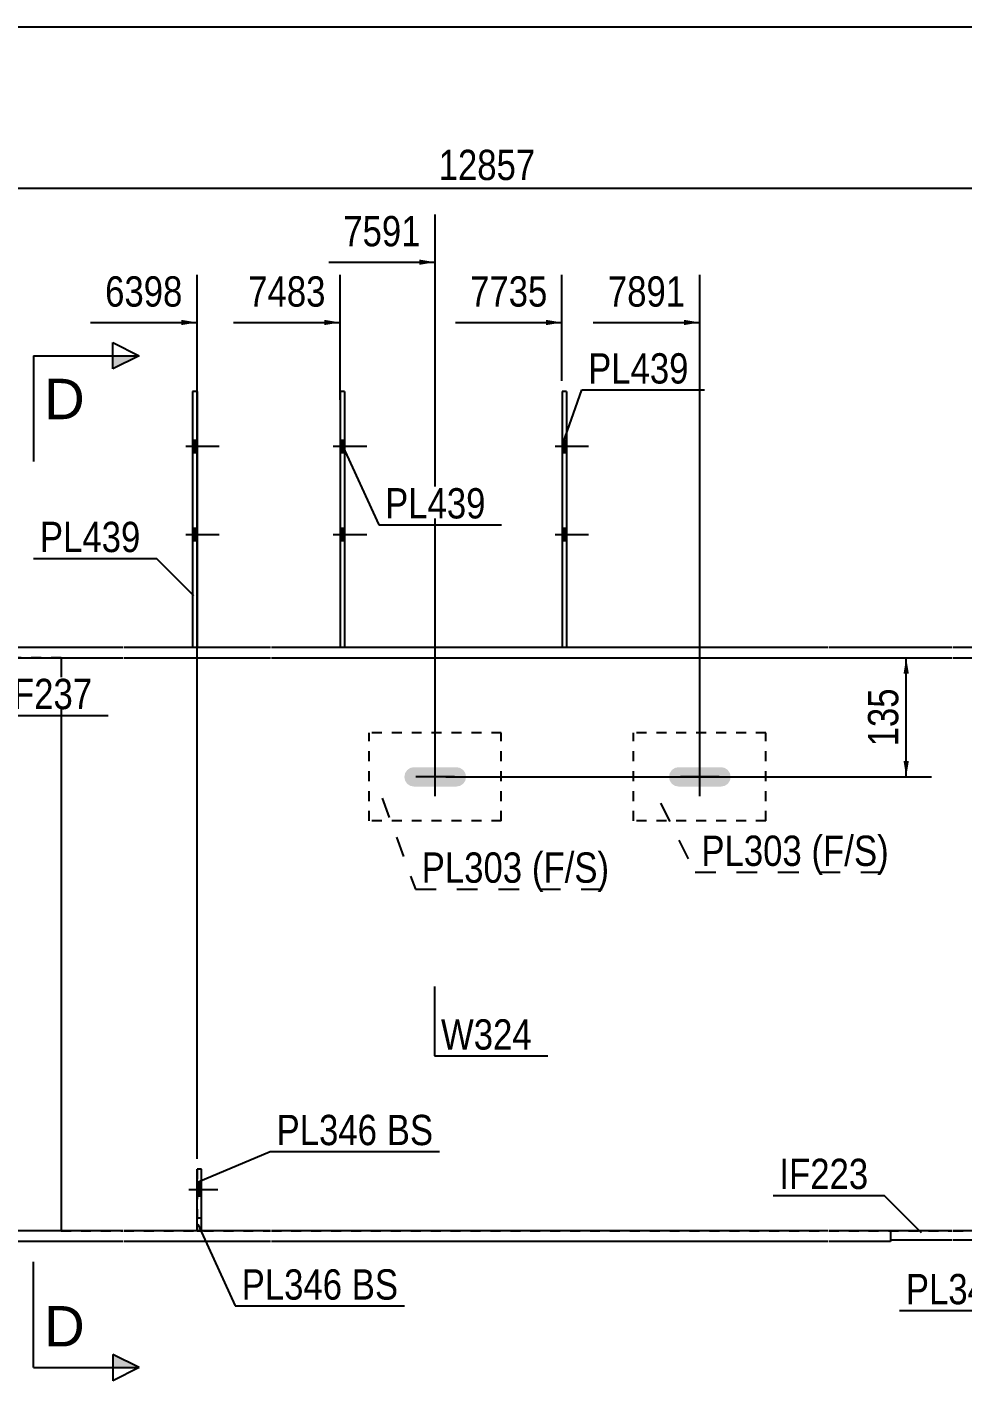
# Model space of a CAD drawing. Header units: millimetres. Extents: x -1016 to -614, y -184 to 93.
# Drawn here: x -858.4 to -770, y -35 to 92.9 of the extents above; entities that cross this region are included whole.
import ezdxf

# ---------------------------------------------------------------- set-up
doc = ezdxf.new("R2010")
doc.units = ezdxf.units.MM
doc.linetypes.add('DXK_LINE_DOT1', pattern=[1.8814, 0.9407, -0.9407])
doc.linetypes.add('DXK_LINE_DOT2', pattern=[3.9198, 1.9599, -1.9599])
doc.styles.add('Arial', font='ARIAL.TTF', dxfattribs={"height": 0.2})
doc.styles.add('Arial Narrow', font='ARIALN.TTF', dxfattribs={"height": 0.2})

# ---------------------------------------------------------------- blocks, each defined once
blk = doc.blocks.new('Unknown-624476566-1210')
at = {"color": 5, "linetype": 'Continuous'}
blk.add_line((-613.91, 92.95), (-1013.91, 92.95), dxfattribs=at)
blk = doc.blocks.new('Part-624476566-1739 - 1694')
at = {"color": 2, "linetype": 'Continuous'}
for p, q in [((-866.99, 34.33), (-861.15, 34.33)), ((-866.99, 34.33), (-866.99, 33.33)), ((-866.99, 33.33), (-861.15, 33.33)), ((-861.05, 34.33), (-849.39, 34.33)), ((-861.05, 33.33), (-849.39, 33.33)), ((-849.29, 34.33), (-835.45, 34.33)), ((-849.29, 33.33), (-835.45, 33.33)), ((-835.35, 34.33), (-782.79, 34.33)), ((-835.35, 33.33), (-782.79, 33.33)), ((-782.69, 34.33), (-771.03, 34.33)), ((-782.69, 33.33), (-771.03, 33.33)), ((-770.93, 34.33), (-749.65, 34.33)), ((-770.93, 33.33), (-749.65, 33.33)), ((-749.55, 34.33), (-743.72, 34.33)), ((-749.55, 33.33), (-743.72, 33.33)), ((-743.72, 34.33), (-743.72, 33.33))]:
    blk.add_line(p, q, dxfattribs=at)
blk = doc.blocks.new('Part-624476566-1837 - 1694')
at = {"color": 2, "linetype": 'Continuous'}
for p, q in [((-771.03, -20.83), (-776.86, -20.83)), ((-776.86, -20.83), (-776.86, -21.67)), ((-776.86, -21.67), (-771.03, -21.67)), ((-765.07, -20.83), (-770.93, -20.83)), ((-770.93, -21.67), (-765.09, -21.67)), ((-765.09, -21.67), (-749.65, -22.44)), ((-765.07, -20.83), (-749.65, -21.6)), ((-749.55, -22.96), (-737.88, -23.55)), ((-749.55, -23.8), (-737.88, -24.38)), ((-737.78, -26.5), (-723.95, -27.2)), ((-737.78, -27.34), (-723.95, -28.03)), ((-723.85, -32.1), (-710.27, -32.78)), ((-723.85, -32.93), (-710.27, -33.61)), ((-710.17, -32.89), (-701.35, -33.33)), ((-710.17, -33.73), (-701.39, -34.17)), ((-701.35, -33.33), (-701.39, -34.17))]:
    blk.add_line(p, q, dxfattribs=at)
blk = doc.blocks.new('Part-624476566-1771 - 1694')
at = {"color": 2, "linetype": 'Continuous'}
for p, q in [((-855.22, 33.33), (-855.22, -20.83)), ((-765.07, 33.33), (-765.07, -20.83))]:
    blk.add_line(p, q, dxfattribs=at)
at = {"color": 7, "linetype": 'DXK_LINE_DOT1'}
for p, q in [((-855.22, 33.33), (-849.39, 33.33)), ((-849.29, 33.33), (-835.45, 33.33)), ((-835.35, 33.33), (-782.79, 33.33)), ((-782.69, 33.33), (-771.03, 33.33)), ((-770.93, 33.33), (-765.07, 33.33)), ((-855.22, -20.83), (-849.39, -20.83)), ((-849.29, -20.83), (-835.45, -20.83)), ((-835.35, -20.83), (-782.79, -20.83)), ((-782.69, -20.83), (-771.03, -20.83)), ((-770.93, -20.83), (-765.07, -20.83))]:
    blk.add_line(p, q, dxfattribs=at)
blk = doc.blocks.new('Part-624476566-2355 - 1694')
at = {"color": 2, "linetype": 'Continuous'}
for p, q in [((-842.37, 58.5), (-842.79, 58.5)), ((-842.79, 58.5), (-842.79, 34.33)), ((-842.37, 58.5), (-842.37, 34.33))]:
    blk.add_line(p, q, dxfattribs=at)
at = {"color": 7, "linetype": 'DXK_LINE_DOT1'}
blk.add_line((-842.79, 34.33), (-842.37, 34.33), dxfattribs=at)
blk = doc.blocks.new('Part-624476566-1793 - 1694')
at = {"color": 7, "linetype": 'DXK_LINE_DOT1'}
for p, q in [((-980, 33.33), (-998.33, 33.33)), ((-998.33, 33.33), (-998.33, -20.83)), ((-966.07, 33.33), (-979.9, 33.33)), ((-912.3, 33.33), (-965.97, 33.33)), ((-900.54, 33.33), (-912.2, 33.33)), ((-886.6, 33.33), (-900.44, 33.33)), ((-872.92, 33.33), (-886.5, 33.33)), ((-861.15, 33.33), (-872.82, 33.33)), ((-855.22, 33.33), (-861.05, 33.33)), ((-855.22, 33.33), (-855.22, -20.83)), ((-980, -20.83), (-998.33, -20.83)), ((-966.07, -20.83), (-979.9, -20.83)), ((-912.3, -20.83), (-965.97, -20.83)), ((-900.54, -20.83), (-912.2, -20.83)), ((-886.6, -20.83), (-900.44, -20.83)), ((-872.92, -20.83), (-886.5, -20.83)), ((-861.15, -20.83), (-872.82, -20.83)), ((-855.22, -20.83), (-861.05, -20.83))]:
    blk.add_line(p, q, dxfattribs=at)
blk = doc.blocks.new('Part-624476566-1815 - 1694')
at = {"color": 2, "linetype": 'Continuous'}
for p, q in [((-900.54, -20.83), (-906.37, -20.83)), ((-906.37, -20.83), (-906.37, -21.83)), ((-886.6, -20.83), (-900.44, -20.83)), ((-872.92, -20.83), (-886.5, -20.83)), ((-861.15, -20.83), (-872.82, -20.83)), ((-849.39, -20.83), (-861.05, -20.83)), ((-835.45, -20.83), (-849.29, -20.83)), ((-782.79, -20.83), (-835.35, -20.83)), ((-776.86, -20.83), (-782.69, -20.83)), ((-776.86, -20.83), (-776.86, -21.83)), ((-900.54, -21.83), (-906.37, -21.83)), ((-886.6, -21.83), (-900.44, -21.83)), ((-872.92, -21.83), (-886.5, -21.83)), ((-861.15, -21.83), (-872.82, -21.83)), ((-849.39, -21.83), (-861.05, -21.83)), ((-835.45, -21.83), (-849.29, -21.83)), ((-782.79, -21.83), (-835.35, -21.83)), ((-776.86, -21.83), (-782.69, -21.83))]:
    blk.add_line(p, q, dxfattribs=at)
blk = doc.blocks.new('Part-624476566-2070 - 1694')
at = {"color": 7, "linetype": 'DXK_LINE_DOT1'}
for p, q in [((-813.63, 26.25), (-826.13, 26.25)), ((-826.13, 17.92), (-826.13, 26.25)), ((-813.63, 17.92), (-813.63, 26.25)), ((-813.63, 17.92), (-826.13, 17.92))]:
    blk.add_line(p, q, dxfattribs=at)
blk = doc.blocks.new('Part-624476566-2080 - 1694')
at = {"color": 7, "linetype": 'DXK_LINE_DOT1'}
for p, q in [((-788.63, 26.25), (-801.13, 26.25)), ((-801.13, 17.92), (-801.13, 26.25)), ((-788.63, 17.92), (-788.63, 26.25)), ((-788.63, 17.92), (-801.13, 17.92))]:
    blk.add_line(p, q, dxfattribs=at)
blk = doc.blocks.new('Part-624476566-2149 - 1694')
at = {"color": 2, "linetype": 'Continuous'}
for p, q in [((-807.46, 58.5), (-807.88, 58.5)), ((-807.88, 58.5), (-807.88, 34.33)), ((-807.46, 58.5), (-807.46, 34.33))]:
    blk.add_line(p, q, dxfattribs=at)
at = {"color": 7, "linetype": 'DXK_LINE_DOT1'}
blk.add_line((-807.88, 34.33), (-807.46, 34.33), dxfattribs=at)
blk = doc.blocks.new('Bolt-624476566-2382 - 1694')
at = {"linetype": 'Continuous'}
for points in [[(-807.46, 52.75), (-807.46, 53.91), (-807.88, 53.91), (-807.88, 52.75)], [(-807.46, 52.75), (-807.46, 53.91), (-807.88, 53.91), (-807.88, 52.75)], [(-807.46, 44.41), (-807.46, 45.58), (-807.88, 45.58), (-807.88, 44.41)], [(-807.46, 44.41), (-807.46, 45.58), (-807.88, 45.58), (-807.88, 44.41)]]:
    blk.add_hatch(color=3, dxfattribs=at).paths.add_polyline_path(points)
at = {"color": 3, "linetype": 'Continuous'}
for p, q in [((-807.88, 53.91), (-807.46, 53.91)), ((-807.88, 53.91), (-807.46, 53.91)), ((-808.54, 53.33), (-805.38, 53.33)), ((-808.54, 53.33), (-805.38, 53.33)), ((-807.88, 52.75), (-807.46, 52.75)), ((-807.88, 52.75), (-807.46, 52.75)), ((-808.54, 45), (-805.38, 45)), ((-808.54, 45), (-805.38, 45)), ((-807.88, 45.58), (-807.46, 45.58)), ((-807.88, 45.58), (-807.46, 45.58)), ((-807.88, 44.41), (-807.46, 44.41)), ((-807.88, 44.41), (-807.46, 44.41))]:
    blk.add_line(p, q, dxfattribs=at)
blk = doc.blocks.new('Part-624476566-2360 - 1694')
at = {"color": 2, "linetype": 'Continuous'}
for p, q in [((-842.37, -20.83), (-842.37, -15)), ((-841.95, -15), (-842.37, -15)), ((-841.95, -20.83), (-841.95, -15))]:
    blk.add_line(p, q, dxfattribs=at)
at = {"color": 7, "linetype": 'DXK_LINE_DOT1'}
for p, q in [((-842.37, -19.58), (-841.95, -19.58)), ((-842.37, -20.83), (-841.95, -20.83))]:
    blk.add_line(p, q, dxfattribs=at)
blk = doc.blocks.new('Part-624476566-2365 - 1694')
at = {"color": 7, "linetype": 'DXK_LINE_DOT1'}
for p, q in [((-842.37, -15), (-842.37, -20.83)), ((-841.95, -15), (-842.37, -15)), ((-841.95, -20.83), (-841.95, -15))]:
    blk.add_line(p, q, dxfattribs=at)
blk = doc.blocks.new('Bolt-624476566-2371 - 1694')
at = {"linetype": 'Continuous'}
blk.add_hatch(color=3, dxfattribs=at).paths.add_polyline_path([(-822.72, 22.43), (-822.79, 22.08), (-822.72, 21.73), (-822.52, 21.43), (-822.23, 21.24), (-821.88, 21.17), (-817.88, 21.17), (-817.52, 21.24), (-817.23, 21.43), (-817.03, 21.73), (-816.96, 22.08), (-817.03, 22.43), (-817.23, 22.73), (-817.52, 22.93), (-817.88, 23), (-821.88, 23), (-822.23, 22.93), (-822.52, 22.73)])
at = {"color": 3, "linetype": 'Continuous'}
for p, q in [((-819.88, 20.25), (-819.88, 23.92)), ((-818.04, 22.08), (-821.71, 22.08))]:
    blk.add_line(p, q, dxfattribs=at)
blk = doc.blocks.new('Bolt-624476566-2372 - 1694')
at = {"linetype": 'Continuous'}
blk.add_hatch(color=3, dxfattribs=at).paths.add_polyline_path([(-797.72, 22.43), (-797.79, 22.08), (-797.72, 21.73), (-797.52, 21.43), (-797.23, 21.24), (-796.88, 21.17), (-792.88, 21.17), (-792.52, 21.24), (-792.23, 21.43), (-792.03, 21.73), (-791.96, 22.08), (-792.03, 22.43), (-792.23, 22.73), (-792.52, 22.93), (-792.88, 23), (-796.88, 23), (-797.23, 22.93), (-797.52, 22.73)])
at = {"color": 3, "linetype": 'Continuous'}
for p, q in [((-794.88, 20.25), (-794.88, 23.92)), ((-793.04, 22.08), (-796.71, 22.08))]:
    blk.add_line(p, q, dxfattribs=at)
blk = doc.blocks.new('Bolt-624476566-2398 - 1694')
at = {"linetype": 'Continuous'}
for points in [[(-842.37, 52.75), (-842.37, 53.91), (-842.79, 53.91), (-842.79, 52.75)], [(-842.37, 52.75), (-842.37, 53.91), (-842.79, 53.91), (-842.79, 52.75)], [(-842.37, 44.41), (-842.37, 45.58), (-842.79, 45.58), (-842.79, 44.41)], [(-842.37, 44.41), (-842.37, 45.58), (-842.79, 45.58), (-842.79, 44.41)]]:
    blk.add_hatch(color=3, dxfattribs=at).paths.add_polyline_path(points)
at = {"color": 3, "linetype": 'Continuous'}
for p, q in [((-842.79, 53.91), (-842.37, 53.91)), ((-842.79, 53.91), (-842.37, 53.91)), ((-843.45, 53.33), (-840.29, 53.33)), ((-843.45, 53.33), (-840.29, 53.33)), ((-842.79, 52.75), (-842.37, 52.75)), ((-842.79, 52.75), (-842.37, 52.75)), ((-843.45, 45), (-840.29, 45)), ((-843.45, 45), (-840.29, 45)), ((-842.79, 45.58), (-842.37, 45.58)), ((-842.79, 45.58), (-842.37, 45.58)), ((-842.79, 44.41), (-842.37, 44.41)), ((-842.79, 44.41), (-842.37, 44.41))]:
    blk.add_line(p, q, dxfattribs=at)
blk = doc.blocks.new('Bolt-624476566-2399 - 1694')
at = {"linetype": 'Continuous'}
blk.add_hatch(color=3, dxfattribs=at).paths.add_polyline_path([(-841.95, -17.5), (-841.95, -16.33), (-842.37, -16.33), (-842.37, -17.5)])
at = {"color": 3, "linetype": 'Continuous'}
for p, q in [((-842.37, -16.33), (-841.95, -16.33)), ((-843.16, -16.92), (-840.41, -16.92)), ((-842.37, -17.5), (-841.95, -17.5))]:
    blk.add_line(p, q, dxfattribs=at)
blk = doc.blocks.new('Bolt-624476566-2400 - 1694')
at = {"color": 3, "linetype": 'DXK_LINE_DOT2'}
for p, q in [((-842.37, -16.33), (-841.95, -16.33)), ((-843.16, -16.92), (-840.41, -16.92)), ((-842.37, -17.5), (-841.95, -17.5))]:
    blk.add_line(p, q, dxfattribs=at)
blk = doc.blocks.new('Part-624476566-6072 - 1694')
at = {"color": 2, "linetype": 'Continuous'}
for p, q in [((-828.44, 58.5), (-828.85, 58.5)), ((-828.85, 58.5), (-828.85, 34.33)), ((-828.44, 58.5), (-828.44, 34.33))]:
    blk.add_line(p, q, dxfattribs=at)
at = {"color": 7, "linetype": 'DXK_LINE_DOT1'}
blk.add_line((-828.85, 34.33), (-828.44, 34.33), dxfattribs=at)
blk = doc.blocks.new('Bolt-624476566-6073 - 1694')
at = {"linetype": 'Continuous'}
for points in [[(-828.44, 52.75), (-828.44, 53.91), (-828.85, 53.91), (-828.85, 52.75)], [(-828.44, 52.75), (-828.44, 53.91), (-828.85, 53.91), (-828.85, 52.75)], [(-828.44, 44.41), (-828.44, 45.58), (-828.85, 45.58), (-828.85, 44.41)], [(-828.44, 44.41), (-828.44, 45.58), (-828.85, 45.58), (-828.85, 44.41)]]:
    blk.add_hatch(color=3, dxfattribs=at).paths.add_polyline_path(points)
at = {"color": 3, "linetype": 'Continuous'}
for p, q in [((-828.85, 53.91), (-828.44, 53.91)), ((-828.85, 53.91), (-828.44, 53.91)), ((-829.52, 53.33), (-826.35, 53.33)), ((-829.52, 53.33), (-826.35, 53.33)), ((-828.85, 52.75), (-828.44, 52.75)), ((-828.85, 52.75), (-828.44, 52.75)), ((-829.52, 45), (-826.35, 45)), ((-829.52, 45), (-826.35, 45)), ((-828.85, 45.58), (-828.44, 45.58)), ((-828.85, 45.58), (-828.44, 45.58)), ((-828.85, 44.41), (-828.44, 44.41)), ((-828.85, 44.41), (-828.44, 44.41))]:
    blk.add_line(p, q, dxfattribs=at)
blk = doc.blocks.new('StraightDimension-624476566-8648 - 1694')
at = {"linetype": 'Continuous'}
blk.add_hatch(color=7, dxfattribs=at).paths.add_polyline_path([(-830.35, 65.28), (-828.85, 65.03), (-830.35, 64.78)])
at = {"color": 7, "linetype": 'Continuous'}
for p, q in [((-828.85, 57.73), (-828.85, 69.53)), ((-838.92, 65.03), (-828.85, 65.03))]:
    blk.add_line(p, q, dxfattribs=at)
at = {"color": 0}
blk.add_wipeout([(-829.63, 65.93), (-829.63, 70.13), (-838.14, 70.13), (-838.14, 65.93)], dxfattribs=at)
at = {"color": 3, "style": 'Arial Narrow'}
blk.add_text('7483', height=2.863, dxfattribs=at).set_placement((-837.54, 66.53))
blk = doc.blocks.new('StraightDimension-624476566-2854 - 1694')
at = {"linetype": 'Continuous'}
for points in [[(-775.63, 31.83), (-775.38, 33.33), (-775.13, 31.83)], [(-775.13, 23.58), (-775.38, 22.08), (-775.63, 23.58)]]:
    blk.add_hatch(color=7, dxfattribs=at).paths.add_polyline_path(points)
at = {"color": 7, "linetype": 'Continuous'}
for p, q in [((-787.44, 33.33), (-772.98, 33.33)), ((-775.38, 22.08), (-775.38, 33.33)), ((-818.88, 22.08), (-772.98, 22.08))]:
    blk.add_line(p, q, dxfattribs=at)
at = {"color": 0}
blk.add_wipeout([(-775.53, 31.05), (-779.73, 31.05), (-779.73, 24.37), (-775.53, 24.37)], dxfattribs=at)
at = {"color": 3, "style": 'Arial Narrow'}
blk.add_text('135', height=2.863, rotation=90.0002, dxfattribs=at).set_placement((-776.13, 24.97))
blk = doc.blocks.new('StraightDimension-624476566-7209 - 1694')
at = {"color": 7, "linetype": 'Continuous'}
blk.add_line((-1000, 77.74), (-629.95, 77.74), dxfattribs=at)
at = {"color": 0}
blk.add_wipeout([(-809.81, 77.89), (-809.81, 82.09), (-820.15, 82.09), (-820.15, 77.89)], dxfattribs=at)
at = {"color": 3, "style": 'Arial Narrow'}
blk.add_text('12857', height=2.863, dxfattribs=at).set_placement((-819.55, 78.49))
blk = doc.blocks.new('StraightDimension-624476566-8645 - 1694')
at = {"linetype": 'Continuous'}
blk.add_hatch(color=7, dxfattribs=at).paths.add_polyline_path([(-796.38, 65.28), (-794.88, 65.03), (-796.38, 64.78)])
at = {"color": 7, "linetype": 'Continuous'}
for p, q in [((-794.88, 23.08), (-794.88, 69.53)), ((-804.94, 65.03), (-794.88, 65.03))]:
    blk.add_line(p, q, dxfattribs=at)
at = {"color": 0}
blk.add_wipeout([(-795.65, 65.93), (-795.65, 70.13), (-804.16, 70.13), (-804.16, 65.93)], dxfattribs=at)
at = {"color": 3, "style": 'Arial Narrow'}
blk.add_text('7891', height=2.863, dxfattribs=at).set_placement((-803.56, 66.53))
blk = doc.blocks.new('StraightDimension-624476566-8646 - 1694')
at = {"linetype": 'Continuous'}
blk.add_hatch(color=7, dxfattribs=at).paths.add_polyline_path([(-809.4, 65.28), (-807.9, 65.03), (-809.4, 64.78)])
at = {"color": 7, "linetype": 'Continuous'}
for p, q in [((-807.9, 59.5), (-807.9, 69.53)), ((-817.96, 65.03), (-807.9, 65.03))]:
    blk.add_line(p, q, dxfattribs=at)
at = {"color": 0}
blk.add_wipeout([(-808.67, 65.93), (-808.67, 70.13), (-817.18, 70.13), (-817.18, 65.93)], dxfattribs=at)
at = {"color": 3, "style": 'Arial Narrow'}
blk.add_text('7735', height=2.863, dxfattribs=at).set_placement((-816.58, 66.53))
blk = doc.blocks.new('StraightDimension-624476566-8647 - 1694')
at = {"linetype": 'Continuous'}
blk.add_hatch(color=7, dxfattribs=at).paths.add_polyline_path([(-821.38, 70.98), (-819.88, 70.73), (-821.38, 70.48)])
at = {"color": 7, "linetype": 'Continuous'}
for p, q in [((-819.88, 23.08), (-819.88, 75.23)), ((-829.94, 70.73), (-819.88, 70.73))]:
    blk.add_line(p, q, dxfattribs=at)
at = {"color": 0}
blk.add_wipeout([(-820.65, 71.63), (-820.65, 75.83), (-829.16, 75.83), (-829.16, 71.63)], dxfattribs=at)
at = {"color": 3, "style": 'Arial Narrow'}
blk.add_text('7591', height=2.863, dxfattribs=at).set_placement((-828.56, 72.23))
blk = doc.blocks.new('StraightDimension-624476566-8649 - 1694')
at = {"linetype": 'Continuous'}
blk.add_hatch(color=7, dxfattribs=at).paths.add_polyline_path([(-843.87, 65.28), (-842.37, 65.03), (-843.87, 64.78)])
at = {"color": 7, "linetype": 'Continuous'}
for p, q in [((-842.37, -14), (-842.37, 69.53)), ((-852.43, 65.03), (-842.37, 65.03))]:
    blk.add_line(p, q, dxfattribs=at)
at = {"color": 0}
blk.add_wipeout([(-843.15, 65.93), (-843.15, 70.13), (-851.66, 70.13), (-851.66, 65.93)], dxfattribs=at)
at = {"color": 3, "style": 'Arial Narrow'}
blk.add_text('6398', height=2.863, dxfattribs=at).set_placement((-851.06, 66.53))
blk = doc.blocks.new('Mark-624476566-1735 - 1694')
at = {"color": 0}
blk.add_wipeout([(-852.27, 28.49), (-852.27, 31.49), (-862.32, 31.49), (-862.32, 28.49)], dxfattribs=at)
blk.add_wipeout([(-852.27, 28.49), (-852.27, 31.49), (-862.32, 31.49), (-862.32, 28.49)], dxfattribs=at)
at = {"color": 7, "linetype": 'Continuous'}
for p, q in [((-863.54, 33.38), (-862.92, 27.89)), ((-862.92, 27.89), (-850.77, 27.89))]:
    blk.add_line(p, q, dxfattribs=at)
at = {"color": 3, "style": 'Arial Narrow'}
blk.add_text('OF237', height=2.863, dxfattribs=at).set_placement((-862.32, 28.49))
blk = doc.blocks.new('Mark-624476566-1833 - 1694')
at = {"color": 7, "linetype": 'Continuous'}
blk.add_line((-773.92, -21.01), (-777.46, -17.47), dxfattribs=at)
at = {"color": 0}
blk.add_wipeout([(-778.96, -16.87), (-778.96, -13.87), (-787.36, -13.87), (-787.36, -16.87)], dxfattribs=at)
blk.add_wipeout([(-778.96, -16.87), (-778.96, -13.87), (-787.36, -13.87), (-787.36, -16.87)], dxfattribs=at)
at = {"color": 7, "linetype": 'Continuous'}
blk.add_line((-787.96, -17.47), (-777.46, -17.47), dxfattribs=at)
at = {"color": 3, "style": 'Arial Narrow'}
blk.add_text('IF223', height=2.863, dxfattribs=at).set_placement((-787.36, -16.87))
blk = doc.blocks.new('Mark-624476566-1767 - 1694')
at = {"color": 0}
blk.add_wipeout([(-810.74, -3.69), (-810.74, -0.69), (-819.33, -0.69), (-819.33, -3.69)], dxfattribs=at)
blk.add_wipeout([(-810.74, -3.69), (-810.74, -0.69), (-819.33, -0.69), (-819.33, -3.69)], dxfattribs=at)
at = {"color": 7, "linetype": 'Continuous'}
for p, q in [((-819.93, 2.27), (-819.93, -4.29)), ((-819.93, -4.29), (-809.24, -4.29))]:
    blk.add_line(p, q, dxfattribs=at)
at = {"color": 3, "style": 'Arial Narrow'}
blk.add_text('W324', height=2.863, dxfattribs=at).set_placement((-819.33, -3.69))
blk = doc.blocks.new('Mark-624476566-2066 - 1694')
at = {"color": 0}
for points in [[(-811.64, 12.08), (-811.64, 15.08), (-821.15, 15.08), (-821.15, 12.08)], [(-803.45, 12.08), (-803.45, 15.08), (-810.74, 15.08), (-810.74, 12.08)]]:
    blk.add_wipeout(points, dxfattribs=at)
for points in [[(-811.64, 12.08), (-811.64, 15.08), (-821.15, 15.08), (-821.15, 12.08)], [(-803.45, 12.08), (-803.45, 15.08), (-810.74, 15.08), (-810.74, 12.08)]]:
    blk.add_wipeout(points, dxfattribs=at)
at = {"color": 7, "linetype": 'DXK_LINE_DOT2'}
for p, q in [((-824.88, 20.08), (-821.75, 11.48)), ((-821.75, 11.48), (-802.85, 11.48))]:
    blk.add_line(p, q, dxfattribs=at)
at = {"color": 3, "style": 'Arial Narrow'}
for s, p in [('PL303', (-821.15, 12.08)), ('(F/', (-810.74, 12.08)), ('S)', (-806.73, 12.08))]:
    blk.add_text(s, height=2.863, dxfattribs=at).set_placement(p)
blk = doc.blocks.new('Mark-624476566-2076 - 1694')
at = {"color": 0}
for points in [[(-785.23, 13.67), (-785.23, 16.67), (-794.73, 16.67), (-794.73, 13.67)], [(-777.03, 13.67), (-777.03, 16.67), (-784.33, 16.67), (-784.33, 13.67)]]:
    blk.add_wipeout(points, dxfattribs=at)
for points in [[(-785.23, 13.67), (-785.23, 16.67), (-794.73, 16.67), (-794.73, 13.67)], [(-777.03, 13.67), (-777.03, 16.67), (-784.33, 16.67), (-784.33, 13.67)]]:
    blk.add_wipeout(points, dxfattribs=at)
at = {"color": 7, "linetype": 'DXK_LINE_DOT2'}
for p, q in [((-798.6, 19.61), (-795.33, 13.07)), ((-795.33, 13.07), (-776.43, 13.07))]:
    blk.add_line(p, q, dxfattribs=at)
at = {"color": 3, "style": 'Arial Narrow'}
for s, p in [('(F/', (-784.33, 13.67)), ('S)', (-780.31, 13.67)), ('PL303', (-794.73, 13.67))]:
    blk.add_text(s, height=2.863, dxfattribs=at).set_placement(p)
blk = doc.blocks.new('Mark-624476566-2145 - 1694')
at = {"color": 0}
blk.add_wipeout([(-795.92, 59.26), (-795.92, 62.26), (-805.43, 62.26), (-805.43, 59.26)], dxfattribs=at)
blk.add_wipeout([(-795.92, 59.26), (-795.92, 62.26), (-805.43, 62.26), (-805.43, 59.26)], dxfattribs=at)
at = {"color": 7, "linetype": 'Continuous'}
for p, q in [((-807.79, 53.64), (-806.03, 58.66)), ((-806.03, 58.66), (-794.42, 58.66))]:
    blk.add_line(p, q, dxfattribs=at)
at = {"color": 3, "style": 'Arial Narrow'}
blk.add_text('PL439', height=2.863, dxfattribs=at).set_placement((-805.43, 59.26))
blk = doc.blocks.new('MarkSet-624476566-3217 - 1694')
at = {"color": 0}
for points in [[(-825.35, -12.72), (-825.35, -9.72), (-834.86, -9.72), (-834.86, -12.72)], [(-820.07, -12.72), (-820.07, -9.72), (-824.45, -9.72), (-824.45, -12.72)]]:
    blk.add_wipeout(points, dxfattribs=at)
for points in [[(-825.35, -12.72), (-825.35, -9.72), (-834.86, -9.72), (-834.86, -12.72)], [(-820.07, -12.72), (-820.07, -9.72), (-824.45, -9.72), (-824.45, -12.72)]]:
    blk.add_wipeout(points, dxfattribs=at)
at = {"color": 7, "linetype": 'Continuous'}
for p, q in [((-842.26, -16.19), (-835.46, -13.32)), ((-835.46, -13.32), (-819.47, -13.32))]:
    blk.add_line(p, q, dxfattribs=at)
at = {"color": 3, "style": 'Arial Narrow'}
for s, p in [('PL346', (-834.86, -12.72)), ('BS', (-824.45, -12.72))]:
    blk.add_text(s, height=2.863, dxfattribs=at).set_placement(p)
blk = doc.blocks.new('SectionMark-624476566-3180 - 1694')
at = {"linetype": 'Continuous'}
for points in [[(-850.34, 60.64), (-850.34, 61.89), (-847.84, 61.89)], [(-850.34, -33.75), (-850.34, -32.5), (-847.84, -33.75)]]:
    blk.add_hatch(color=30, dxfattribs=at).paths.add_polyline_path(points)
at = {"color": 30, "linetype": 'Continuous'}
for p, q in [((-850.34, 60.64), (-850.34, 63.14)), ((-850.34, 63.14), (-847.84, 61.89)), ((-857.84, 61.89), (-857.84, 51.89)), ((-857.84, 61.89), (-847.84, 61.89)), ((-847.84, 61.89), (-850.34, 60.64)), ((-857.84, -33.75), (-857.84, -23.75)), ((-847.84, -33.75), (-850.34, -32.5)), ((-850.34, -32.5), (-850.34, -35)), ((-857.84, -33.75), (-847.84, -33.75)), ((-847.84, -33.75), (-850.34, -35))]:
    blk.add_line(p, q, dxfattribs=at)
at = {"color": 0, "linetype": 'Continuous'}
for points in [[(-852.99, 55.89), (-852.99, 59.89), (-856.84, 59.89), (-856.84, 55.89)], [(-852.99, -31.75), (-852.99, -27.75), (-856.84, -27.75), (-856.84, -31.75)]]:
    blk.add_wipeout(points, dxfattribs=at)
at = {"color": 96, "linetype": 'Continuous', "style": 'Arial'}
for p in [(-856.84, 55.89), (-856.84, -31.75)]:
    blk.add_text('D', height=3.82, dxfattribs=at).set_placement(p)
blk = doc.blocks.new('MarkSet-624476566-3252 - 1694')
at = {"color": 0}
for points in [[(-765.91, -27.76), (-765.91, -24.76), (-775.41, -24.76), (-775.41, -27.76)], [(-760.63, -27.76), (-760.63, -24.76), (-765.01, -24.76), (-765.01, -27.76)]]:
    blk.add_wipeout(points, dxfattribs=at)
for points in [[(-765.91, -27.76), (-765.91, -24.76), (-775.41, -24.76), (-775.41, -27.76)], [(-760.63, -27.76), (-760.63, -24.76), (-765.01, -24.76), (-765.01, -27.76)]]:
    blk.add_wipeout(points, dxfattribs=at)
at = {"color": 7, "linetype": 'Continuous'}
for p in [(-756.49, -20.62), (-776.01, -28.36)]:
    blk.add_line(p, (-760.03, -28.36), dxfattribs=at)
at = {"color": 3, "style": 'Arial Narrow'}
for s, p in [('PL346', (-775.41, -27.76)), ('BS', (-765.01, -27.76))]:
    blk.add_text(s, height=2.863, dxfattribs=at).set_placement(p)
blk = doc.blocks.new('Mark-624476566-5158 - 1694')
at = {"color": 7, "linetype": 'Continuous'}
blk.add_line((-842.68, 39.19), (-846.22, 42.73), dxfattribs=at)
at = {"color": 0}
blk.add_wipeout([(-847.72, 43.33), (-847.72, 46.33), (-857.22, 46.33), (-857.22, 43.33)], dxfattribs=at)
blk.add_wipeout([(-847.72, 43.33), (-847.72, 46.33), (-857.22, 46.33), (-857.22, 43.33)], dxfattribs=at)
at = {"color": 7, "linetype": 'Continuous'}
blk.add_line((-857.82, 42.73), (-846.22, 42.73), dxfattribs=at)
at = {"color": 3, "style": 'Arial Narrow'}
blk.add_text('PL439', height=2.863, dxfattribs=at).set_placement((-857.22, 43.33))
blk = doc.blocks.new('MarkSet-624476566-5172 - 1694')
at = {"color": 0}
for points in [[(-828.66, -27.32), (-828.66, -24.32), (-838.16, -24.32), (-838.16, -27.32)], [(-823.37, -27.32), (-823.37, -24.32), (-827.76, -24.32), (-827.76, -27.32)]]:
    blk.add_wipeout(points, dxfattribs=at)
for points in [[(-828.66, -27.32), (-828.66, -24.32), (-838.16, -24.32), (-838.16, -27.32)], [(-823.37, -27.32), (-823.37, -24.32), (-827.76, -24.32), (-827.76, -27.32)]]:
    blk.add_wipeout(points, dxfattribs=at)
at = {"color": 7, "linetype": 'Continuous'}
for p, q in [((-842.29, -20.19), (-838.76, -27.92)), ((-838.76, -27.92), (-822.77, -27.92))]:
    blk.add_line(p, q, dxfattribs=at)
at = {"color": 3, "style": 'Arial Narrow'}
for s, p in [('PL346', (-838.16, -27.32)), ('BS', (-827.76, -27.32))]:
    blk.add_text(s, height=2.863, dxfattribs=at).set_placement(p)
blk = doc.blocks.new('Mark-624476566-6126 - 1694')
at = {"color": 0}
blk.add_wipeout([(-815.11, 46.51), (-815.11, 49.51), (-824.61, 49.51), (-824.61, 46.51)], dxfattribs=at)
blk.add_wipeout([(-815.11, 46.51), (-815.11, 49.51), (-824.61, 49.51), (-824.61, 46.51)], dxfattribs=at)
at = {"color": 7, "linetype": 'Continuous'}
for p, q in [((-828.75, 53.64), (-825.21, 45.91)), ((-825.21, 45.91), (-813.61, 45.91))]:
    blk.add_line(p, q, dxfattribs=at)
at = {"color": 3, "style": 'Arial Narrow'}
blk.add_text('PL439', height=2.863, dxfattribs=at).set_placement((-824.61, 46.51))

msp = doc.modelspace()

# ---------------------------------------------------------------- block references
for name in ['Unknown-624476566-1210', 'Part-624476566-2355 - 1694', 'Part-624476566-6072 - 1694', 'Part-624476566-2149 - 1694', 'Bolt-624476566-2398 - 1694', 'Bolt-624476566-6073 - 1694', 'Bolt-624476566-2382 - 1694', 'Part-624476566-1793 - 1694', 'Part-624476566-1739 - 1694', 'Part-624476566-1771 - 1694', 'Part-624476566-2070 - 1694', 'Part-624476566-2080 - 1694', 'Bolt-624476566-2371 - 1694', 'Bolt-624476566-2372 - 1694', 'Part-624476566-2360 - 1694', 'Part-624476566-2365 - 1694', 'Bolt-624476566-2399 - 1694', 'Bolt-624476566-2400 - 1694', 'Part-624476566-1815 - 1694', 'Part-624476566-1837 - 1694']:
    msp.add_blockref(name, (0, 0))

# ---------------------------------------------------------------- next in the draw order: block references
for name in ['StraightDimension-624476566-8648 - 1694', 'StraightDimension-624476566-2854 - 1694', 'Mark-624476566-2066 - 1694', 'Mark-624476566-2076 - 1694', 'Mark-624476566-1767 - 1694', 'Mark-624476566-1833 - 1694', 'MarkSet-624476566-5172 - 1694']:
    msp.add_blockref(name, (0, 0))

# ---------------------------------------------------------------- next in the draw order: block references
for name in ['StraightDimension-624476566-7209 - 1694', 'MarkSet-624476566-3252 - 1694']:
    msp.add_blockref(name, (0, 0))

# ---------------------------------------------------------------- next in the draw order: block references
for name in ['StraightDimension-624476566-8647 - 1694', 'StraightDimension-624476566-8649 - 1694', 'StraightDimension-624476566-8646 - 1694', 'StraightDimension-624476566-8645 - 1694']:
    msp.add_blockref(name, (0, 0))

# ---------------------------------------------------------------- next in the draw order: block references
for name in ['Mark-624476566-2145 - 1694', 'Mark-624476566-6126 - 1694', 'Mark-624476566-1735 - 1694', 'MarkSet-624476566-3217 - 1694']:
    msp.add_blockref(name, (0, 0))

# ---------------------------------------------------------------- next in the draw order: block references
msp.add_blockref('SectionMark-624476566-3180 - 1694', (0, 0))

# ---------------------------------------------------------------- next in the draw order: block references
msp.add_blockref('Mark-624476566-5158 - 1694', (0, 0))

doc.saveas('drawing.dxf')
